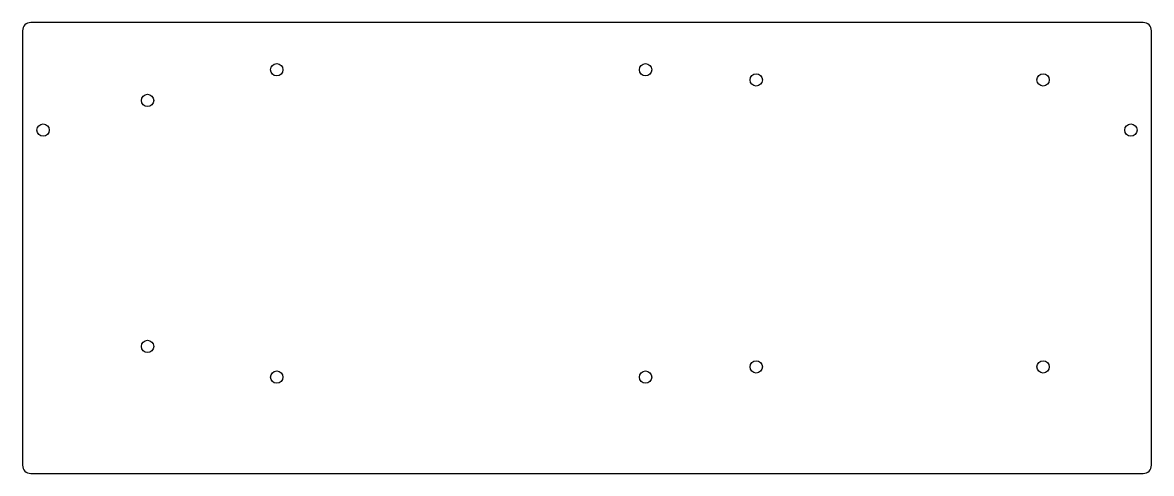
# Model space of a CAD drawing. Header units: millimetres. Extents: x 0 to 275, y -2 to 108.
import ezdxf

# ---------------------------------------------------------------- set-up
doc = ezdxf.new("R2010")
doc.units = ezdxf.units.MM

msp = doc.modelspace()

# ---------------------------------------------------------------- linework, layer by layer
msp.add_lwpolyline([(275.42, 106, 0.414214), (273.42, 108), (2, 108, 0.414214), (0, 106), (0, 0, 0.414214), (2, -2), (273.42, -2, 0.414214), (275.42, 0)], format="xyb", close=True)
for centre in [(62, 96.5), (152, 96.5), (179, 94), (249, 94), (30.5, 89), (5, 81.78), (270.42, 81.78), (30.5, 29), (179, 24), (249, 24), (62, 21.5), (152, 21.5)]:
    msp.add_circle(centre, 1.5)

doc.saveas('drawing.dxf')
